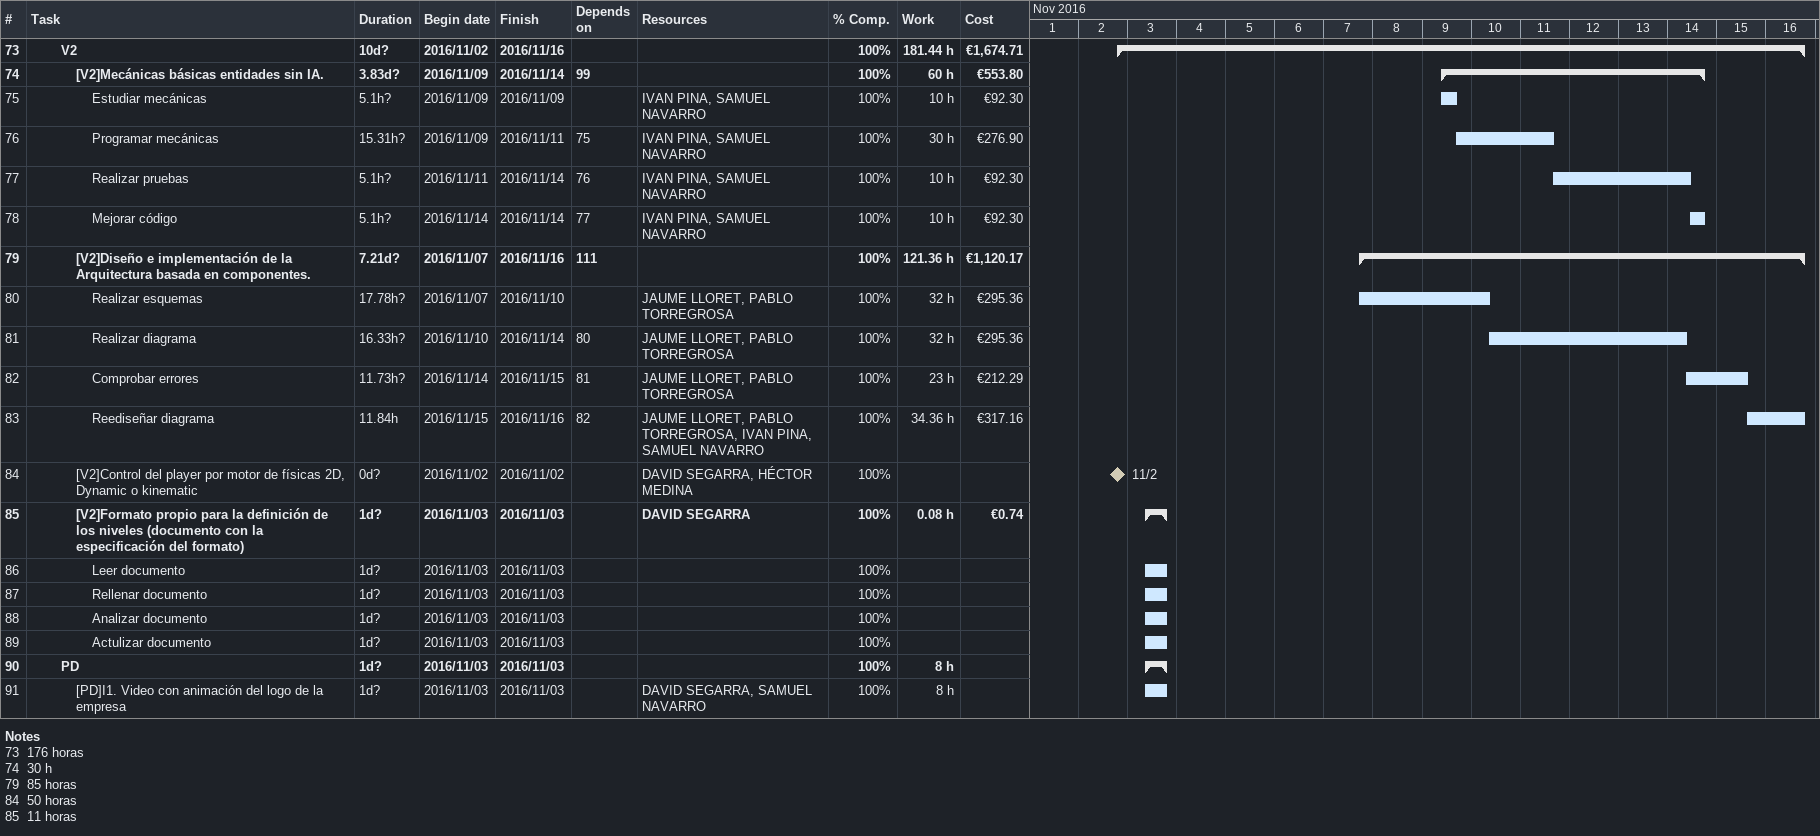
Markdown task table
| ID | Level | Task | Duration | Start | Finish | Predecessors | Resources | % complete | Work (h) | Cost (€) |
|---|---|---|---|---|---|---|---|---|---|---|
| 73 | 3 | **V2** | 10d? | 2016-11-02 | 2016-11-16 |  |  | 100 | 181.44 | 1674.71 |
| 74 | 4 | **[V2]Mecánicas básicas entidades sin IA.** | 3.83d? | 2016-11-09 | 2016-11-14 | 99 |  | 100 | 60 | 553.80 |
| 75 | 5 | Estudiar mecánicas | 5.1h? | 2016-11-09 | 2016-11-09 |  | IVAN PINA, SAMUEL NAVARRO | 100 | 10 | 92.30 |
| 76 | 5 | Programar mecánicas | 15.31h? | 2016-11-09 | 2016-11-11 | 75 | IVAN PINA, SAMUEL NAVARRO | 100 | 30 | 276.90 |
| 77 | 5 | Realizar pruebas | 5.1h? | 2016-11-11 | 2016-11-14 | 76 | IVAN PINA, SAMUEL NAVARRO | 100 | 10 | 92.30 |
| 78 | 5 | Mejorar código | 5.1h? | 2016-11-14 | 2016-11-14 | 77 | IVAN PINA, SAMUEL NAVARRO | 100 | 10 | 92.30 |
| 79 | 4 | **[V2]Diseño e implementación de la Arquitectura basada en componentes.** | 7.21d? | 2016-11-07 | 2016-11-16 | 111 |  | 100 | 121.36 | 1120.17 |
| 80 | 5 | Realizar esquemas | 17.78h? | 2016-11-07 | 2016-11-10 |  | JAUME LLORET, PABLO TORREGROSA | 100 | 32 | 295.36 |
| 81 | 5 | Realizar diagrama | 16.33h? | 2016-11-10 | 2016-11-14 | 80 | JAUME LLORET, PABLO TORREGROSA | 100 | 32 | 295.36 |
| 82 | 5 | Comprobar errores | 11.73h? | 2016-11-14 | 2016-11-15 | 81 | JAUME LLORET, PABLO TORREGROSA | 100 | 23 | 212.29 |
| 83 | 5 | Reediseñar diagrama | 11.84h | 2016-11-15 | 2016-11-16 | 82 | JAUME LLORET, PABLO TORREGROSA, IVAN PINA, SAMUEL NAVARRO | 100 | 34.36 | 317.16 |
| 84 | 4 | [V2]Control del player por motor de físicas 2D, Dynamic o kinematic | 0d? | 2016-11-02 | 2016-11-02 |  | DAVID SEGARRA, HÉCTOR MEDINA | 100 |  |  |
| 85 | 4 | **[V2]Formato propio para la definición de los niveles (documento con la especificación del formato)** | 1d? | 2016-11-03 | 2016-11-03 |  | DAVID SEGARRA | 100 | 0.08 | 0.74 |
| 86 | 5 | Leer documento | 1d? | 2016-11-03 | 2016-11-03 |  |  | 100 |  |  |
| 87 | 5 | Rellenar documento | 1d? | 2016-11-03 | 2016-11-03 |  |  | 100 |  |  |
| 88 | 5 | Analizar documento | 1d? | 2016-11-03 | 2016-11-03 |  |  | 100 |  |  |
| 89 | 5 | Actulizar documento | 1d? | 2016-11-03 | 2016-11-03 |  |  | 100 |  |  |
| 90 | 3 | **PD** | 1d? | 2016-11-03 | 2016-11-03 |  |  | 100 | 8 |  |
| 91 | 4 | [PD]I1. Video con animación del logo de la empresa | 1d? | 2016-11-03 | 2016-11-03 |  | DAVID SEGARRA, SAMUEL NAVARRO | 100 | 8 |  |

Notes
- 73: 176 horas
- 74: 30 h
- 79: 85 horas
- 84: 50 horas
- 85: 11 horas
